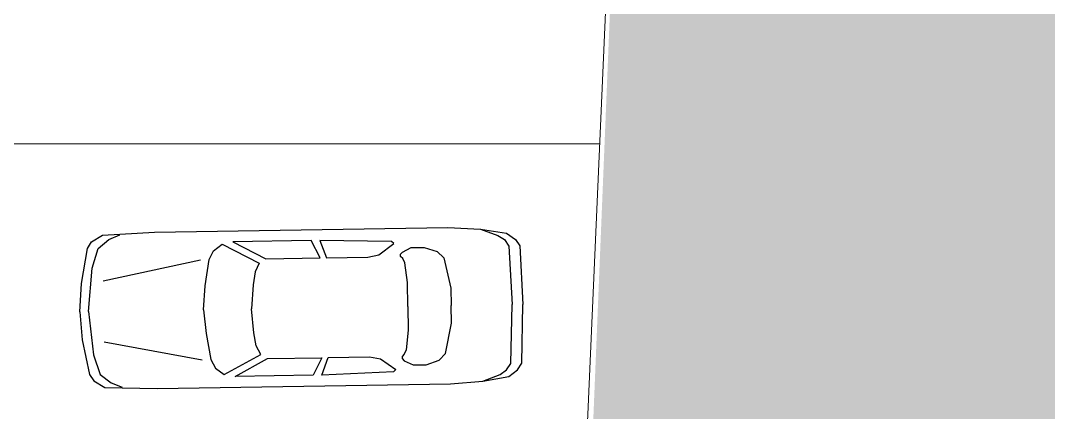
# Model space of a CAD drawing. Header units: centimetres. Extents: x 63871 to 181827, y -95930 to 42199.
# Drawn here: x 154139 to 155125, y 37564 to 37940 of the extents above; entities that cross this region are included whole.
import ezdxf

# ---------------------------------------------------------------- set-up
doc = ezdxf.new("R2010")
doc.units = ezdxf.units.CM
for name, color, linetype, lineweight in [('ARA SINIRLAR', 225, 'Continuous', 15), ('ARM_Pen_No__252', 8, 'Continuous', 18), ('OLUK', 222, 'Continuous', 15)]:
    doc.layers.add(name, color=color, linetype=linetype, lineweight=lineweight)
doc.layers.add('furn', color=7, linetype='Continuous')

# ---------------------------------------------------------------- blocks, each defined once
blk = doc.blocks.new('02PCAR03')
at = {"color": 0, "linetype": 'ByBlock'}
for p, q in [((-185, 35), (-197, 33)), ((-185, 35), (-193, 32)), ((-170, 36), (-185, 35)), ((-35, 36), (-170, 36)), ((-11, 35), (-35, 36)), ((-14, 33), (-19, 35)), ((-6, 32), (-11, 35)), ((-201, 30), (-203, 27)), ((-197, 33), (-201, 30)), ((-196, 30), (-198, 27)), ((-193, 32), (-196, 30)), ((-145, 29), (-144, 30)), ((-138, 24), (-145, 29)), ((-144, 30), (-111, 31)), ((-111, 31), (-114, 23)), ((-111, 23), (-107, 31)), ((-107, 31), (-71, 31)), ((-71, 31), (-86, 23)), ((-66, 30), (-83, 21)), ((-62, 27), (-66, 30)), ((-9, 29), (-14, 33)), ((-6, 20), (-9, 29)), ((-4, 29), (-6, 32)), ((-1, 13), (-4, 29)), ((-203, 27), (-204, 0)), ((-198, 27), (-199, 0)), ((-165, 25), (-168, 22)), ((-159, 27), (-165, 25)), ((-153, 27), (-159, 27)), ((-149, 25), (-153, 27)), ((-148, 24), (-149, 25)), ((-148, 23), (-148, 24)), ((-133, 23), (-138, 24)), ((-60, 23), (-62, 27)), ((-168, 22), (-171, 8)), ((-151, 11), (-150, 20)), ((-150, 20), (-149, 22)), ((-149, 22), (-148, 23)), ((-114, 23), (-133, 23)), ((-86, 23), (-111, 23)), ((-83, 21), (-81, 17)), ((-58, 11), (-60, 23)), ((-11, 14), (-56, 23)), ((-4, 0), (-6, 20)), ((-81, 17), (-80, 11)), ((-151, 0), (-151, 11)), ((-80, 11), (-79, 0)), ((-57, 0), (-58, 11)), ((0, 0), (-1, 13)), ((-171, 8), (-171, 0)), ((-203, -27), (-204, 0)), ((-198, -27), (-199, 0)), ((-171, -8), (-171, 0)), ((-151, 0), (-151, -11)), ((-80, -11), (-79, 0)), ((-57, 0), (-58, -11)), ((-4, 0), (-6, -20)), ((0, 0), (-1, -13)), ((-168, -22), (-171, -8)), ((-151, -11), (-150, -20)), ((-81, -17), (-80, -11)), ((-58, -11), (-60, -23)), ((-11, -14), (-56, -23)), ((-1, -13), (-4, -29)), ((-83, -21), (-81, -17)), ((-165, -25), (-168, -22)), ((-150, -20), (-149, -22)), ((-149, -22), (-148, -23)), ((-148, -23), (-148, -24)), ((-133, -23), (-138, -24)), ((-114, -23), (-133, -23)), ((-111, -31), (-114, -23)), ((-86, -23), (-111, -23)), ((-111, -23), (-107, -31)), ((-71, -31), (-86, -23)), ((-66, -30), (-83, -21)), ((-60, -23), (-62, -27)), ((-6, -20), (-9, -29)), ((-201, -30), (-203, -27)), ((-196, -30), (-198, -27)), ((-159, -27), (-165, -25)), ((-153, -27), (-159, -27)), ((-149, -25), (-153, -27)), ((-148, -24), (-149, -25)), ((-138, -24), (-145, -29)), ((-62, -27), (-66, -30)), ((-197, -33), (-201, -30)), ((-185, -35), (-197, -33)), ((-193, -32), (-196, -30)), ((-185, -35), (-193, -32)), ((-145, -29), (-144, -30)), ((-144, -30), (-111, -31)), ((-107, -31), (-71, -31)), ((-14, -33), (-19, -35)), ((-9, -29), (-14, -33)), ((-6, -32), (-11, -35)), ((-4, -29), (-6, -32)), ((-170, -36), (-185, -35)), ((-35, -36), (-170, -36)), ((-11, -35), (-35, -36))]:
    blk.add_line(p, q, dxfattribs=at)
blk = doc.blocks.new('yerleşim planı')
at = {"layer": 'ARM_Pen_No__252'}
h = blk.add_hatch(dxfattribs=at)
h.set_pattern_fill('AR-HBONE', color=256, scale=0.51)
h.set_pattern_definition([(45, (-177987.134, -15156.517), (0, 73.27889), [155.448, -51.816]), (135, (-177950.495, -15119.877), (7e-15, 73.27889), [155.448, -51.816])])
h.paths.add_polyline_path([(-2142.28, 12350.54), (-6158.02, 12350.54), (-5113.15, 15429.31), (-2007.04, 15429.31)], flags=16)
h.paths.add_polyline_path([(-2155.45, 12050.81), (-2289.18, 9006.52), (-7230.37, 9110.99), (-6232.66, 12050.81)], flags=16)
h.paths.add_polyline_path([(-1993.99, 15726.33), (-2007.04, 15429.31), (-5113.15, 15429.31), (-2392.44, 23446.06), (-2901.07, 23669.61), (-7833.02, 9123.73), (-10553.48, 9181.25), (-10718.93, 8734.63), (588.09, 8496.02), (607.89, 8945.26), (-1738.17, 8994.87), (-1127.77, 22890.2), (-1668.84, 23128.02), (-1970.99, 15726.33)])
at = {"layer": 'ARA SINIRLAR'}
blk.add_line((-3005.74, 21638.94), (-1734.26, 21638.94), dxfattribs=at)
blk.add_lwpolyline([(-1993.99, 15726.33), (-1668.84, 23128.02)], dxfattribs=at)
at = {"layer": 'furn', "linetype": 'Continuous', "xscale": 2.086125961570064, "yscale": 2.086125961570064, "zscale": 2.086125961570064, "rotation": 180.9296038315417}
blk.add_blockref('02PCAR03', (-2233.46, 21477.93), dxfattribs=at)

msp = doc.modelspace()

# ---------------------------------------------------------------- block references
at = {"layer": 'OLUK'}
msp.add_blockref('yerleşim planı', (156428.79, 16182.58), dxfattribs=at)

doc.saveas('drawing.dxf')
